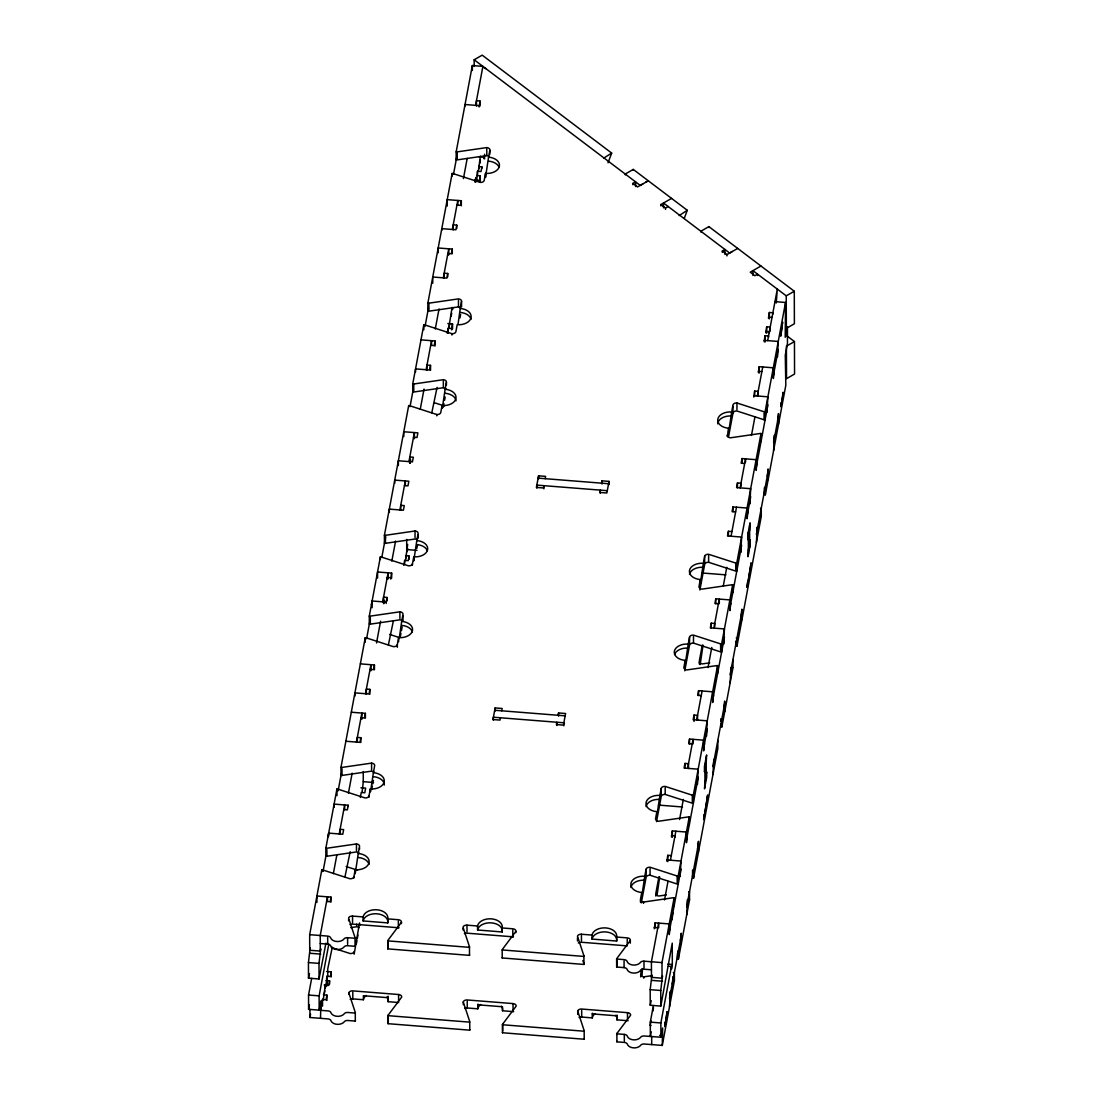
<?xml version="1.0" encoding="UTF-8"?>
<svg xmlns="http://www.w3.org/2000/svg" width="1103" height="1103" viewBox="0 0 1103 1103"><rect width="100%" height="100%" fill="white"/><g stroke="black" fill="none" stroke-linecap="round" stroke-linejoin="round"><path stroke-width="1.5" d="M474.193 66.442L474.166 59.769L482.204 55.15L611.669 153.083L608.029 162.789M625.332 174.881L625.291 174.66A3.599 1.806 59.5 0 1 625.222 174.026L633.274 169.421L687.279 210.287L684.232 218.491M325.385 987.888L325.426 984.524L323.344 999.125M452.754 307.503L452.644 309.612M480.356 160.059L480.232 160.845M666.97 1016.277L667.177 1011.616L664.944 1026.714L666.957 1012.264M703.879 814.965L703.659 819.612L707.726 794.973L703.893 818.964M747.31 582.839L747.089 587.499L751.115 562.875L747.324 586.851M781.048 402.609L781.062 406.621M603.575 158.225L611.669 153.083M309.722 950.262L310.164 947.932L308.44 962.561L308.495 978.14L319.057 978.981L319.015 963.402L320.725 948.773L320.297 951.089L309.722 950.262L309.667 934.668L321.814 869.798A3.557 2.344 -0.2 0 1 322.807 869.977L349.927 878.76A3.557 2.344 -0.2 0 0 353.884 876.72L355.194 869.757A12.423 8.176 -0.2 0 0 369.05 862.615A12.423 8.176 -0.2 0 0 358.241 853.501L359.537 846.539A3.543 2.344 -0.2 0 0 356.448 843.947L326.874 848.235A3.557 2.344 -0.2 0 1 325.84 848.248L325.868 856.259A3.557 2.344 -0.2 0 0 326.902 856.245L356.476 851.957A3.543 2.344 -0.2 0 1 358.833 852.84M325.84 848.248L336.939 788.976A3.557 2.344 -0.2 0 1 337.932 789.155L365.052 797.938A3.557 2.344 -0.2 0 0 369.009 795.897L370.318 788.935A12.423 8.176 -0.2 0 0 384.175 781.793A12.423 8.176 -0.2 0 0 373.365 772.693L374.662 765.73A3.543 2.344 -0.2 0 0 371.573 763.124L341.999 767.412A3.543 2.33 -0.2 0 1 340.965 767.426L340.992 775.45A3.543 2.33 -0.2 0 0 342.027 775.423L371.601 771.135A3.543 2.344 -0.2 0 1 374.358 772.417M340.965 767.426L365.258 637.672A3.557 2.344 -0.2 0 1 366.237 637.851L393.371 646.648A3.557 2.344 -0.2 0 0 397.328 644.593L398.638 637.631A12.423 8.176 -0.2 0 0 412.481 630.489A12.423 8.176 -0.2 0 0 401.671 621.389L402.981 614.426A3.543 2.344 -0.2 0 0 399.893 611.82L370.318 616.108A3.557 2.344 -0.2 0 1 369.284 616.136L369.312 624.146A3.557 2.344 -0.2 0 0 370.346 624.133L399.92 619.831A3.543 2.344 -0.2 0 1 402.278 620.713M369.284 616.136L380.383 556.863A3.557 2.344 -0.2 0 1 381.362 557.043L408.496 565.825A3.557 2.344 -0.2 0 0 412.453 563.785L413.763 556.822A12.423 8.176 -0.2 0 0 427.606 549.666A12.423 8.176 -0.2 0 0 416.796 540.567L418.106 533.604A3.543 2.344 -0.2 0 0 415.018 530.998L385.443 535.3A3.543 2.33 -0.2 0 1 384.409 535.313L384.437 543.324A3.543 2.33 -0.2 0 0 385.471 543.31L415.045 539.022A3.543 2.344 -0.2 0 1 417.403 539.891M384.409 535.313L408.689 405.559A3.571 2.358 -0.2 0 1 409.682 405.739L436.816 414.521A3.557 2.344 -0.2 0 0 440.773 412.481L442.069 405.518A12.423 8.176 -0.2 0 0 455.925 398.362A12.423 8.176 -0.2 0 0 445.116 389.262L446.412 382.3A3.543 2.344 -0.2 0 0 443.323 379.708L413.749 383.996A3.557 2.344 -0.2 0 1 412.729 384.009L412.756 392.02A3.557 2.344 -0.2 0 0 413.777 392.006L443.351 387.718A3.543 2.344 -0.2 0 1 446.108 389.001M412.729 384.009L423.814 324.737A3.571 2.358 -0.2 0 1 424.807 324.916L451.94 333.699A3.557 2.344 -0.2 0 0 455.897 331.658L457.194 324.696A12.423 8.176 -0.2 0 0 471.05 317.554A12.423 8.176 -0.2 0 0 460.241 308.454L461.537 301.477A3.543 2.344 -0.2 0 0 458.448 298.885L428.874 303.173A3.557 2.344 -0.2 0 1 427.854 303.187L427.881 311.198A3.557 2.344 -0.2 0 0 428.902 311.184L458.476 306.896A3.543 2.344 -0.2 0 1 460.337 307.434M427.854 303.187L452.133 173.433A3.557 2.344 -0.2 0 1 453.126 173.612L480.246 182.395A3.543 2.344 -0.2 0 0 484.217 180.354L485.513 173.392A12.423 8.176 -0.2 0 0 499.369 166.25A12.423 8.176 -0.2 0 0 488.56 157.15L489.856 150.187A3.543 2.344 -0.2 0 0 486.768 147.581L457.194 151.869A3.543 2.33 -0.2 0 1 456.173 151.883L456.187 159.907A3.543 2.33 -0.2 0 0 457.221 159.88L486.795 155.592A3.543 2.344 -0.2 0 1 489.153 156.474M456.173 151.883L472.332 65.532L482.893 66.373L475.6 105.35M327.963 836.901L328.68 833.123L342.771 834.24L343.64 829.594L340.11 829.318L340.138 834.323M371.408 604.789L372.125 600.997L386.215 602.114L387.084 597.481L383.554 597.192L383.582 603.548M323.096 871.136L325.936 855.914M338.138 790.741L341.268 773.989M366.582 638.775L370.029 620.355M381.886 556.946L385.65 536.844M410.013 406.649L413.156 389.911M425.013 326.488L428.488 307.93M453.485 174.384L457.262 154.199M320.518 1018.317L320.904 1000.862L319.167 1010.155L308.592 1009.314L308.55 995.03L311.653 978.416M339.241 833.965L344.674 804.942L344.688 809.519M356.448 742.085L361.867 713.062L361.894 719.17M365.493 693.718L370.925 664.709L370.939 670.817M382.686 601.838L388.118 572.829L388.132 578.937M399.879 509.958L405.311 480.949L405.325 485.527M408.937 461.606L414.37 432.583L414.383 438.691M426.13 369.726L431.563 340.703L431.576 345.28M443.323 277.832L448.756 248.823L448.769 254.931M452.368 229.479L457.8 200.47L457.814 205.048M333.34 873.659L336.829 855.073M348.396 793.25L352.16 773.148M376.523 642.966L380.59 621.196M383.885 603.562L384.506 600.28M391.827 561.124L395.591 541.035M410.137 463.329L410.757 460.034M420.271 409.172L424.035 389.069M435.271 329.011L439.035 308.909M463.425 178.589L467.203 158.405M308.592 1009.314L309.46 1004.668M316.933 902.406L316.919 895.994L331.01 897.111L330.142 901.744L326.612 901.468M334.112 807.313L334.112 804.101L348.203 805.231L347.335 809.864L343.805 809.588M357.331 742.25L357.317 737.438L360.833 737.714L359.964 742.36L345.873 741.244M351.305 712.221L365.396 713.338L364.528 717.984L360.998 717.708M366.375 693.884L366.361 689.072L369.877 689.361L369.009 693.994L354.918 692.877L354.932 696.09M360.35 663.868L374.441 664.985L373.572 669.631L370.056 669.342M390.779 579.089L391.634 573.105L377.543 571.988L377.571 578.096M427.013 370.084L426.999 365.079L430.515 365.355L429.646 370.001L415.555 368.885L415.569 371.89M420.988 339.862L435.078 340.979L434.21 345.625L430.694 345.349M444.206 278.204L444.192 273.199L447.721 273.475L446.839 278.121L432.748 277.005L432.776 283.113M438.194 252.794L438.181 247.982L452.271 249.099L451.403 253.745L447.887 253.469L447.887 254.807M453.264 229.851L453.236 224.833L456.766 225.122L455.897 229.755L441.807 228.638L441.807 230.251M447.253 206.04L447.239 199.629L461.33 200.746L460.461 205.392L456.932 205.103M479.129 106.963L479.998 100.993L476.468 100.718L476.496 106.053M673.354 972.556A3.557 2.344 -0.2 0 1 674.388 972.529L674.416 980.553L662.269 1045.423L644.276 1044.003A3.543 2.344 -0.2 0 0 640.664 1045.286A7.101 4.674 -0.2 0 1 633.439 1047.85A7.101 4.674 -0.2 0 1 627.373 1044.224A3.543 2.344 -0.2 0 0 624.339 1042.418L616.908 1041.825L616.88 1033.814A3.543 2.33 -0.2 0 1 617.156 1033.166L630.571 1015.27A3.557 2.344 -0.2 0 0 627.483 1012.664L581.681 1009.038A3.557 2.344 -0.2 0 0 577.724 1011.079L584.149 1030.547A3.543 2.344 -0.2 0 1 584.176 1031.222L584.204 1039.233L502.458 1032.753L502.43 1024.742A3.543 2.344 -0.2 0 1 502.706 1024.08L516.121 1006.198A3.557 2.344 -0.2 0 0 513.033 1003.592L467.231 999.966A3.557 2.344 -0.2 0 0 463.274 1002.007L469.713 1021.475A3.543 2.344 -0.2 0 1 469.726 1022.15L469.754 1030.161L388.022 1023.681L387.994 1015.656A3.543 2.344 -0.2 0 1 388.256 1015.008L401.685 997.112A3.557 2.344 -0.2 0 0 398.597 994.52L352.795 990.88A3.557 2.344 -0.2 0 0 348.838 992.921L355.263 1012.389A3.543 2.33 -0.2 0 1 355.29 1013.064L355.318 1021.088L347.886 1020.496A3.543 2.344 -0.2 0 0 344.881 1021.199L343.047 1022.922A7.101 4.674 -0.2 0 1 331.741 1022.026L330.597 1020.068A3.543 2.344 -0.2 0 0 327.949 1018.91L309.957 1017.49L310.577 1014.126M325.923 943.162L319.057 978.981M319.167 1010.155L319.112 995.857L328.763 944.361M344.922 877.064L350.189 851.654M388.366 644.952L393.316 621.21M431.797 412.825L437.064 387.415M474.979 182.119L475.848 177.473L475.862 182.064M323.386 994.837L326.915 995.113L326.047 999.759L322.517 999.483L320.49 1010.307L327.922 1010.899A3.543 2.344 -0.2 0 1 330.569 1012.058L331.713 1014.015A7.101 4.674 -0.2 0 0 343.019 1014.912L344.853 1013.188A3.543 2.344 -0.2 0 1 347.859 1012.485L355.29 1013.064M326.088 985.53L326.86 976.265L330.39 976.541L331.258 971.895L326.557 971.522M332.306 947.201L327.729 968.944L327.756 976.582M360.336 797.441L361.26 792.505L364.776 792.781L365.644 788.135L360.943 787.763M363.328 781.407L362.142 791.871M403.767 565.315L404.691 560.379L408.22 560.655L409.089 556.022L405.959 555.774M407.669 544.455L405.573 559.745M447.211 333.189L448.135 328.267L451.651 328.542L452.533 323.896L447.832 323.524M452.023 307.503L448.783 328.267L449.624 324.406M476.744 180.52L477.516 171.255L481.046 171.53L481.914 166.884L478.785 166.636M324.268 993.996L324.875 990.784M405.876 558.132L406.483 554.906M407.09 551.693L407.683 548.467M451.127 316.34L451.734 313.114M478.702 169.007L479.322 165.671M326.502 986.358L327.136 982.994M326.074 980.526L329.59 980.801L328.722 985.448L324.185 985.089M479.378 181.761L480.246 175.791L476.717 175.501M355.207 873.769L358.241 853.501M370.58 791.596L373.365 772.693M399.231 638.554L401.671 621.389M416.796 540.567L413.777 560.82L413.763 556.822M442.344 408.165L445.116 389.262M458.076 324.061L460.241 308.454M488.56 157.15L485.527 177.404L485.513 173.392M371.766 789.362L372.373 786.136M372.8 783.792L373.434 780.441M400.389 636.445L400.982 633.219M401.437 630.819L402.154 626.959M416.879 548.329L417.568 544.634M443.309 407.076L443.93 403.726M444.564 400.375L445.185 397.025M460.006 317.885L460.627 314.534M354.146 954.192L359.481 922.963M356.324 943.92L356.903 940.818M357.344 938.501L357.992 935.013M501.741 710.815L502.168 708.484L495.123 707.933L492.958 719.528L500.004 720.094L500.431 717.777M545.185 478.688L545.613 476.372L538.567 475.807L536.389 487.416L543.448 487.967L543.876 485.651L543.889 488.85M558.104 715.282L558.545 712.952L565.591 713.517L563.412 725.126L556.367 724.561L556.808 722.244L556.822 725.443M601.549 483.155L601.99 480.839L609.035 481.391L609.035 484.603M609.035 481.391L606.857 493L599.811 492.448L600.253 490.118L600.253 493.331M641.312 902.93L646.124 877.285A3.543 2.344 -0.2 0 1 650.081 875.244L677.201 884.027A3.557 2.344 -0.2 0 0 678.193 884.206L678.166 876.196A3.557 2.344 -0.2 0 1 677.173 876.016L650.053 867.234A3.543 2.344 -0.2 0 0 646.096 869.274L644.786 876.237A12.423 8.176 -0.2 0 0 630.944 883.379A12.423 8.176 -0.2 0 0 641.753 892.479L640.443 899.441A3.543 2.344 -0.2 0 0 643.532 902.047L673.106 897.759A3.557 2.344 -0.2 0 1 674.14 897.745L674.167 905.756M656.533 821.611L661.249 796.463A3.543 2.344 -0.2 0 1 665.206 794.422L692.326 803.205A3.557 2.344 -0.2 0 0 693.318 803.384L693.291 795.373A3.557 2.344 -0.2 0 1 692.298 795.194L665.178 786.411A3.543 2.344 -0.2 0 0 661.221 788.452L659.911 795.415A12.423 8.176 -0.2 0 0 646.068 802.557A12.423 8.176 -0.2 0 0 656.878 811.656L655.568 818.633A3.543 2.344 -0.2 0 0 658.656 821.225L688.231 816.937A3.557 2.344 -0.2 0 1 689.265 816.923L689.292 824.934M684.756 670.817L689.554 645.158A3.543 2.344 -0.2 0 1 693.511 643.118L720.645 651.901A3.557 2.344 -0.2 0 0 721.638 652.08L721.61 644.069A3.557 2.344 -0.2 0 1 720.617 643.89L693.484 635.107A3.543 2.344 -0.2 0 0 689.527 637.148L688.231 644.111A12.423 8.176 -0.2 0 0 674.374 651.253A12.423 8.176 -0.2 0 0 685.184 660.366L683.888 667.329A3.543 2.344 -0.2 0 0 686.976 669.921L716.55 665.633A3.557 2.344 -0.2 0 1 717.57 665.619L717.598 673.63M699.881 589.995L704.679 564.35A3.543 2.344 -0.2 0 1 708.636 562.296L735.77 571.092A3.557 2.344 -0.2 0 0 736.763 571.271L736.735 563.247A3.557 2.344 -0.2 0 1 735.742 563.068L708.609 554.285A3.543 2.344 -0.2 0 0 704.652 556.326L703.356 563.288A12.423 8.176 -0.2 0 0 689.499 570.444A12.423 8.176 -0.2 0 0 700.308 579.544L699.012 586.506A3.543 2.344 -0.2 0 0 702.101 589.112L731.675 584.811A3.557 2.344 -0.2 0 1 732.695 584.797L732.723 592.807M727.332 436.54L728.628 428.24A12.423 8.176 -0.2 0 1 717.819 419.14A12.423 8.176 -0.2 0 1 731.675 411.998L732.971 405.035A3.543 2.344 -0.2 0 1 736.928 402.981L764.062 411.777A3.557 2.344 -0.2 0 0 765.055 411.957L765.068 419.967A3.557 2.344 -0.2 0 1 764.089 419.788L736.956 411.005A3.543 2.344 -0.2 0 0 732.999 413.046L728.6 436.512M644.786 876.237L641.767 896.491L641.753 892.479M659.911 795.415L656.892 815.668L656.878 811.656M688.231 644.111L685.197 664.364L685.184 660.366M703.356 563.288L700.322 583.542L700.308 579.544M731.675 411.998L728.642 432.252L728.628 428.24M641.643 969.206L640.691 974.239A3.543 2.344 -0.2 0 0 643.78 976.844L651.184 975.769M658.96 876.664L655.816 893.416A3.543 2.344 -0.2 0 0 658.905 896.022L666.309 894.947M702.28 645.131L699.261 661.304A3.543 2.344 -0.2 0 0 702.349 663.896L709.739 662.834M642.525 968.572L642.029 975.286M659.677 876.926L657.154 894.478M703.038 645.186L700.157 664.668M654.272 928.795L655.141 922.811L669.231 923.928L669.273 934.613L670.128 927.306M666.915 861.278L667.77 855.308L671.3 855.583M671.465 836.915L672.334 830.931L686.424 832.048L686.466 842.733L687.321 835.426M688.506 768.515L688.493 763.703L684.963 763.428L684.094 768.06L698.199 769.177L697.358 784.509L697.358 781.834M704.514 743.532L703.659 750.853L703.617 740.168L689.527 739.051L688.658 743.698L692.188 743.973M697.565 720.149L697.537 715.337L694.021 715.061L693.153 719.707L707.244 720.824L706.416 736.156L706.403 733.481M713.572 695.18L712.703 702.487L712.676 691.815L698.585 690.685L697.716 695.331L701.232 695.607M714.744 626.807L714.744 623.457L711.214 623.181L710.346 627.828L724.437 628.944L723.609 644.276L723.596 641.601M730.765 603.3L729.91 610.607L729.869 599.922L715.778 598.805L714.909 603.451L718.425 603.727M731.937 531.577L728.407 531.301L727.539 535.948L741.63 537.064L740.802 552.382L740.789 549.721M747.958 511.42L747.103 518.727L747.062 508.042L732.971 506.925L732.102 511.571L735.618 511.847M740.995 486.423L740.982 483.224L737.466 482.949L736.597 487.581L750.688 488.698L749.847 504.03L749.847 501.355M757.003 463.053L756.148 470.374L756.12 459.689L742.016 458.572L741.147 463.219L744.677 463.494M753.79 397.039L754.659 391.069L758.175 391.344L758.188 396.349M758.354 372.662L759.222 366.692L773.313 367.809L773.341 378.494L774.209 371.173M764.145 341.682L765.013 335.698L768.543 335.974L768.543 337.311M765.813 332.775L766.682 326.805L770.197 327.081L770.211 331.093M768.501 318.464L769.356 312.494L772.886 312.769L772.886 314.107M670.431 860.23L675.863 831.207M687.624 768.35L693.056 739.327L693.07 743.905M696.669 719.983L702.101 690.974M713.875 628.103L719.294 599.094L719.308 603.672M731.068 536.223L736.501 507.215M740.113 487.871L745.545 458.848L745.559 461.909M757.306 395.991L762.738 366.968M767.674 340.62L777.312 289.096L776.236 303.022M664.53 899.924L668.004 881.338M679.572 819.515L683.336 799.413M708.016 667.549L711.78 647.461M723.334 585.721L726.78 567.3M751.46 435.437L754.907 417.017M660.807 1006.088L660.766 990.508L662.476 975.879L662.048 978.196L651.473 977.355L651.914 975.038L650.191 989.667L650.246 1005.247L660.807 1006.088L672.251 943.148L672.32 964.518L671.451 969.151L671.437 966.476L668.418 966.242M651.211 1031.774L650.343 1036.42L650.301 1022.123L653.403 1005.509M651.046 1020.813L650.177 1025.459L651.06 1025.528M652.852 1011.148L653.514 1007.659M662.048 978.196L661.993 962.616L674.14 897.745M678.166 876.196L689.265 816.923M693.291 795.373L717.57 665.619M721.61 644.069L732.695 584.797M736.735 563.247L761.015 433.493A3.571 2.358 -0.2 0 0 759.995 433.52L730.42 437.808A3.543 2.344 -0.2 0 1 727.318 435.202M765.055 411.957L785.543 302.47L774.968 301.629M669.259 931.938L681.02 869.081M686.452 840.059L698.227 777.201M703.645 748.179L707.271 728.835M712.703 699.826L724.464 636.955M729.896 607.946L741.657 545.075M747.089 516.066L750.716 496.722M756.134 467.7L767.909 404.842M773.341 375.82L778.263 349.472M787.087 327.274L785.212 337.325L785.543 302.47M704.9 769.577L704.472 771.893L704.445 766.557L706.623 754.948L706.21 762.614M748.344 537.451L747.903 539.781L747.889 534.431L750.068 522.822L749.64 530.488M704.941 781.145L704.527 788.81L706.692 777.201L706.678 771.866L706.237 774.182M748.385 549.032L747.958 556.698L750.137 545.089L750.123 539.739L749.682 542.069M616.88 1033.814L624.312 1034.407A3.543 2.344 -0.2 0 1 627.345 1036.213A7.101 4.674 -0.2 0 0 633.412 1039.839A7.101 4.674 -0.2 0 0 640.636 1037.261A3.543 2.344 -0.2 0 1 644.249 1035.979L660.918 1037.247L660.862 1022.964L671.437 966.476M660.918 1037.247L662.655 1027.968L662.269 1045.423M669.48 998.725L681.254 935.854M686.673 906.845L698.447 843.974M712.924 766.599L724.685 703.742M730.117 674.719L741.878 611.862M756.368 534.486L768.129 471.615M773.561 442.606L778.497 416.258M677.449 958.824A3.557 2.344 -0.2 0 0 678.442 959.003L689.54 899.731L689.513 891.72A3.557 2.344 -0.2 0 0 688.741 891.707M692.574 878.002A3.543 2.33 -0.2 0 0 693.566 878.181L717.846 748.427L717.832 740.416M720.893 726.698A3.557 2.344 -0.2 0 0 721.886 726.877L732.971 667.605L732.957 659.594M736.018 645.889A3.543 2.33 -0.2 0 0 737.011 646.055L761.291 516.314L761.263 508.29A3.557 2.344 -0.2 0 0 760.491 508.29M764.338 494.585A3.557 2.344 -0.2 0 0 765.33 494.764L785.819 385.278L785.267 355.125L787.459 343.405L787.432 326.667M478.426 170.51L480.398 156.212M308.495 978.14L309.474 973.563M650.246 1005.247L651.225 1000.669M679.145 215.581L687.279 210.287M482.797 66.938L486.051 68.744M309.667 934.668L327.674 936.102A3.543 2.344 -0.2 0 1 330.321 937.26L331.465 939.218A7.101 4.674 -0.2 0 0 342.771 940.114L344.605 938.391A3.543 2.344 -0.2 0 1 347.597 937.688L355.028 938.267A3.543 2.33 -0.2 0 0 355.014 937.591L348.589 918.123A3.557 2.344 -0.2 0 1 352.546 916.083L363.108 916.924A12.423 8.176 -0.2 0 1 376.964 909.782A12.423 8.176 -0.2 0 1 387.773 918.882L398.348 919.723A3.557 2.344 -0.2 0 1 401.437 922.315L388.008 940.211A3.543 2.344 -0.2 0 0 387.746 940.873L387.773 948.883L469.506 955.363L469.451 946.677L463.026 927.209A3.557 2.344 -0.2 0 1 466.983 925.169L477.558 925.996A12.423 8.176 -0.2 0 1 491.414 918.854A12.423 8.176 -0.2 0 1 502.223 927.954L512.785 928.795A3.557 2.344 -0.2 0 1 515.873 931.401L515.887 932.738M515.873 931.401L502.458 949.283A3.543 2.344 -0.2 0 0 502.182 949.945L502.21 957.955L583.956 964.436L583.901 955.75L577.476 936.282A3.557 2.344 -0.2 0 1 581.433 934.241L592.008 935.082A12.423 8.176 -0.2 0 1 605.85 927.926A12.423 8.176 -0.2 0 1 616.66 937.04L627.235 937.867A3.557 2.344 -0.2 0 1 630.323 940.473L630.337 943.148M630.323 940.473L616.908 958.369A3.557 2.344 -0.2 0 0 616.632 959.017L616.66 967.028L624.091 967.621A3.543 2.344 -0.2 0 1 627.124 969.427A7.101 4.674 -0.2 0 0 633.191 973.053A7.101 4.674 -0.2 0 0 640.416 970.488A3.543 2.344 -0.2 0 1 644.014 969.206L651.446 969.785M642.925 183.87L637.575 186.945L632.915 183.415L635.59 181.885L635.604 186.559M752.935 275.447L752.922 270.649L786.246 295.852L786.356 328.377L794.394 323.758L794.284 291.233L708.884 226.625L700.846 231.244M645.613 182.326L648.288 180.795L640.25 185.401L474.166 59.769M660.849 205.889L660.849 204.551L671.562 198.402M665.509 209.405L665.495 208.067L668.184 206.537M722.313 252.38L722.313 251.057L724.988 249.512L725.002 254.517M726.974 255.91L726.96 254.572L737.686 248.423M732.323 251.498L729.648 253.028L663.523 203.007L663.537 207.819M760.96 266.03L750.247 272.179L754.893 275.709L757.582 274.164L757.582 275.502M786.246 295.852L794.284 291.233M794.45 341.572L786.411 346.177L786.522 378.66L794.56 374.041L794.45 341.572L786.467 335.533M350.809 927.609L356.724 926.754A3.543 2.344 -0.2 0 1 359.095 927.637M479.129 105.64L465.039 104.509L465.039 106.122M479.019 156.847L483.721 157.219L483.721 158.556M474.676 180.051L479.378 180.423M768.488 317.126L772.017 317.402M765.813 331.438L769.329 331.727L769.342 333.065M764.145 340.344L778.235 341.461L777.408 356.793L777.394 354.118M758.354 371.339L761.87 371.614M753.79 395.701L767.881 396.818L767.04 412.15L767.04 409.475M413.487 437.229L417.017 437.505L417.885 432.859L403.795 431.742L403.808 436.554M538.126 478.123L608.594 483.721M607.298 490.683L536.83 485.099L536.844 488.146M404.443 485.582L407.972 485.871L408.841 481.225L394.736 480.108L394.75 483.307M417.003 550.369L406.717 549.556L406.69 539.395M701.935 572.967L725.912 574.87M390.765 577.751L387.25 577.462L387.25 578.799M494.695 710.249L565.15 715.833M373.559 782.482L363.287 781.669L363.245 771.521M658.491 805.08L682.467 806.982M671.465 835.578L674.995 835.853L674.995 837.191M666.901 859.94L680.992 861.057L680.165 876.389L680.151 873.714M654.272 927.458L657.802 927.733M363.108 916.924L363.121 920.936L387.787 922.894L387.773 918.882M477.558 925.996L477.571 930.008L502.237 931.966L502.223 927.954M592.008 935.082L592.021 939.08L616.674 941.038L616.66 937.04M399.01 927.83A3.557 2.344 -0.2 0 0 398.376 927.733L352.574 924.107A3.557 2.344 -0.2 0 0 349.954 924.59M513.446 936.902A3.557 2.344 -0.2 0 0 512.812 936.805L467.01 933.179A3.557 2.344 -0.2 0 0 464.391 933.662M387.746 940.873L469.478 947.353A3.543 2.344 -0.2 0 0 469.451 946.677M502.182 949.945L583.928 956.425A3.543 2.344 -0.2 0 0 583.901 955.75M616.632 959.017L624.064 959.61A3.543 2.344 -0.2 0 1 627.097 961.416A7.101 4.674 -0.2 0 0 633.163 965.042A7.101 4.674 -0.2 0 0 640.388 962.478A3.543 2.344 -0.2 0 1 643.987 961.182L661.993 962.616M667.784 964.146L672.32 964.518M320.27 943.52L327.701 944.113A3.543 2.344 -0.2 0 1 330.349 945.271L331.493 947.229A7.101 4.674 -0.2 0 0 342.799 948.125L344.632 946.402A3.543 2.344 -0.2 0 1 347.624 945.698L355.056 946.291L355.014 937.591M310.177 953.282L320.752 954.123M651.928 980.388L662.503 981.215M308.44 962.561L319.015 963.402M650.191 989.667L660.766 990.508M398.624 1002.53L388.049 1001.689L388.035 997.691L363.37 995.733L363.383 999.732L352.822 998.904A3.557 2.344 -0.2 0 0 350.202 999.387M464.639 1008.459A3.557 2.344 -0.2 0 1 467.258 1007.977L477.833 1008.818L477.82 1004.805L502.485 1006.763L502.499 1010.762L513.06 1011.603A3.557 2.344 -0.2 0 1 513.695 1011.699M579.089 1017.531A3.557 2.344 -0.2 0 1 581.708 1017.049L592.283 1017.89L592.27 1013.878L616.922 1015.835L616.935 1019.848L627.51 1020.689A3.557 2.344 -0.2 0 1 628.145 1020.771M308.55 995.03L319.112 995.857M650.301 1022.123L660.862 1022.964M659.594 1035.427L662.241 1035.634M387.994 1015.656L469.726 1022.15M502.43 1024.742L584.176 1031.222M434.637 402.816L444.206 405.918M389.593 634.418L399.355 637.575M346.163 866.531L357.482 870.198M331.396 947.477L350.189 953.557A3.557 2.344 -0.2 0 0 354.146 951.517M660.849 204.551L665.495 208.067M722.313 251.057L726.96 254.572M582.853 960.52L583.928 963.76A3.543 2.344 -0.2 0 1 583.956 964.436M700.943 232.071L700.901 231.864A3.557 1.751 60 0 1 700.819 231.23M708.981 227.466L708.939 227.246A3.599 1.779 60 0 1 708.898 226.639M633.37 170.262L633.274 169.421M782.84 393.04L782.854 397.052M778.511 424.269L778.484 413.584L777.615 420.891M774.43 437.96L774.416 435.285L773.589 450.617M769.356 312.494L769.384 318.836M768.157 479.626L768.115 468.94L767.261 476.262M766.682 326.805L766.695 333.147M765.013 335.698L765.041 342.04M765.303 486.74L765.33 494.764M764.062 413.115L764.089 419.788M764.31 487.898L764.338 493.248M761.015 433.493L761.042 441.517M759.222 366.692L759.236 373.035M757.237 529.84L757.223 527.165L756.396 542.497M754.659 391.069L754.673 396.074M750.936 563.495L750.95 567.507M749.626 525.166L749.695 547.433M748.317 532.129L748.399 554.395M742.016 458.572L742.043 463.384M741.905 619.872L741.878 609.187L741.009 616.494M737.466 482.949L737.48 487.747M736.928 402.981L736.956 409.668M737.011 646.055L736.983 638.044A3.543 2.33 -0.2 0 1 736.225 637.934M735.742 563.068L735.77 569.755M736.004 641.215L736.018 644.552M732.971 406.359L732.999 413.046M732.971 506.925L732.985 511.737M731.951 666.295L731.951 667.632A3.557 2.344 -0.2 0 1 732.971 667.605M730.986 670.086L730.986 667.412L730.145 682.743M728.407 531.301L728.421 536.113M724.712 711.752L724.685 701.067L723.816 708.374M721.886 726.877L721.858 718.866A3.557 2.344 -0.2 0 1 720.866 718.687L720.879 721.362M720.617 643.89L720.645 650.577M720.893 724.037L720.893 725.374M715.778 598.805L715.792 603.824M713.793 761.966L713.779 759.291L712.952 774.623M711.214 623.181L711.228 628.186M708.622 555.622L708.636 562.296M707.492 795.621L707.506 799.62M706.182 757.292L706.265 779.545M704.652 556.326L704.679 563.013M704.886 764.255L704.955 786.508M699.261 662.641L699.274 663.978M698.585 690.685L698.599 695.497M698.475 851.999L698.433 841.313L697.579 848.621M694.021 715.061L694.035 721.472M693.497 636.445L693.511 643.118M693.539 870.17L693.566 878.181M692.298 795.194L692.326 801.867M692.56 869.991L692.574 876.664M689.527 637.148L689.554 643.821M689.527 739.051L689.54 743.863M687.541 902.199L687.541 899.524L686.7 914.856M684.963 763.428L684.991 768.226M681.282 943.878L681.24 933.193L680.386 940.501M678.442 959.003L678.414 950.993A3.557 2.344 -0.2 0 1 677.918 950.924M677.173 876.016L677.201 882.69M677.435 953.475L677.449 957.487M673.381 979.23L673.381 980.567A3.557 2.344 -0.2 0 1 674.416 980.553M672.885 912.595L672.017 919.916L672.017 917.241M673.106 979.381L673.092 976.706L672.237 984.028M672.334 830.931L672.361 837.274M670.348 994.079L670.348 991.418L669.507 1006.736M667.77 855.308L667.798 861.65M665.178 787.749L665.206 794.422M665.137 1021.943L665.15 1025.942M661.221 788.452L661.235 795.125M658.684 927.664L658.67 923.087L651.418 961.775L651.473 977.355M655.83 894.754L655.83 896.091M655.141 922.811L655.154 927.816M651.68 1036.42L651.708 1044.582M650.053 868.557L650.081 875.244M646.096 869.274L646.11 875.947M643.987 961.182L644.014 967.869M643.532 902.047L643.532 903.385M643.78 976.844L643.794 978.182M640.443 900.779L640.457 902.116M640.705 975.576L640.705 976.913M632.915 183.415L632.915 184.752M627.235 939.205L627.262 945.891L581.46 942.252A3.557 2.344 -0.2 0 0 578.317 943.065M627.483 1012.664L627.51 1019.351M624.064 960.947L624.091 967.621M624.312 1034.407L624.339 1041.08M616.908 959.707L616.935 966.38A3.557 2.344 -0.2 0 0 616.66 967.028M617.156 1033.166L617.156 1034.504M601.99 480.839L601.99 484.038M581.433 934.241L581.46 940.914M581.681 1010.376L581.708 1017.049M577.476 937.619L577.489 940.956M577.724 1011.079L577.738 1014.415M563.867 725.857L563.854 722.796L493.386 717.212L493.399 720.273M558.545 712.952L558.559 716.164M538.567 475.807L538.581 479.019M512.798 930.132L512.812 936.805M513.033 1003.592L513.06 1010.265M502.706 1024.08L502.734 1030.767M495.123 707.933L495.137 711.132M489.856 150.187L489.87 154.186M486.768 148.919L486.795 155.592M484.589 154.241L484.617 158.915M481.914 166.884L481.914 168.221M479.998 100.993L480.012 105.998M480.205 160.941L480.219 162.954M480.246 175.791L480.26 182.133M477.516 171.255L477.53 174.591M472.332 65.532L472.346 70.468M466.983 925.169L467.01 931.842M467.245 1001.29L467.258 1007.977M461.33 200.746L461.344 205.751M461.537 301.477L461.564 306.827M463.039 928.547L463.039 929.884M463.274 1002.007L463.288 1004.668M458.462 300.223L458.476 306.896M457.194 151.869L457.221 158.556M456.766 225.122L456.78 228.459M452.133 173.433L452.147 176.108M452.271 249.099L452.285 253.773M452.533 323.896L452.547 328.901M451.94 333.699L451.94 335.036M451.651 328.542L451.665 329.88M448.135 328.267L448.149 333.271M447.721 273.475L447.721 276.812M446.412 382.3L446.425 384.975M443.337 381.031L443.351 387.718M442.069 405.518L442.082 407.517M436.816 414.521L436.816 415.859M435.078 340.979L435.092 345.997M430.515 365.355L430.542 370.36M428.874 303.173L428.902 309.846M423.814 324.737L423.842 329.742M418.106 534.941L418.12 538.278M415.018 530.998L415.031 537.685M413.749 383.996L413.777 390.669M412.453 563.785L412.453 565.122M409.82 463.37L409.806 456.959L413.322 457.235L412.453 461.881L398.362 460.764L398.376 465.576M409.089 556.022L409.103 559.221M404.691 560.379L404.704 563.592M402.981 615.764L402.995 621.099M400.761 510.124L400.747 505.312L404.277 505.601L403.408 510.234L389.318 509.117L389.318 512.33M401.437 922.315L401.437 923.652M399.893 611.82L399.906 618.507M398.638 637.631L398.652 641.643M397.328 644.593L397.342 647.268M398.348 921.06L398.376 927.733M398.597 994.52L398.61 1001.193M391.634 573.105L391.662 578.11M387.084 597.481L387.084 600.818M388.022 941.548L388.035 948.222A3.543 2.344 -0.2 0 0 387.773 948.883M388.256 1015.008L388.284 1021.681M386.215 602.114L386.215 603.451M385.443 536.623L385.471 543.31M380.383 556.863L380.383 559.524M374.441 664.985L374.455 669.797M372.125 600.997L372.138 607.684M371.573 763.124L371.601 769.797M370.318 617.446L370.346 624.133M369.877 689.361L369.905 694.159M370.318 788.935L370.332 791.609M369.009 795.897L369.022 797.235M365.258 637.672L365.272 642.18M365.396 713.338L365.41 718.15M360.833 737.714L360.846 742.526M359.537 847.876L359.55 849.213M359.799 924.011L359.799 925.348M356.448 843.947L356.476 850.62M356.71 924.08L356.724 925.417M355.194 869.757L355.207 872.432M353.884 876.72L353.898 878.057M352.546 916.083L352.56 922.77M352.795 992.217L352.822 998.904M348.203 805.231L348.203 806.555M348.589 919.461L348.589 920.798M348.838 992.921L348.838 994.258M347.597 937.688L347.624 944.361M341.999 768.75L342.027 775.423M337.932 789.155L337.932 790.493M336.939 788.976L336.966 795.663M331.01 897.111L331.024 902.116M331.258 971.895L331.272 976.913M329.59 980.801L329.604 984.138M328.68 833.123L328.694 836.171M327.494 901.399L327.481 896.822L320.242 935.509L320.297 951.089M327.674 937.44L327.701 944.113M326.874 849.572L326.902 856.245M326.86 976.265L326.888 984.276M326.915 995.113L326.929 1000.462M323.372 998.835L323.372 1000.173M322.807 869.977L322.807 871.315M322.517 999.483L322.545 1006.157M321.814 869.798L321.814 871.797M309.929 1009.328L309.957 1017.49M760.519 516.301A3.557 2.344 -0.2 0 1 761.291 516.314M617.018 1015.105A12.423 8.176 -0.2 0 1 616.922 1015.835M592.27 1013.878A12.423 8.176 -0.2 0 1 592.449 1013.161M592.283 1017.89A12.423 8.176 -0.2 0 1 595.124 1013.602M615.764 1015.243A12.423 8.176 -0.2 0 1 616.935 1019.848M584.176 1038.557A3.543 2.344 -0.2 0 1 584.204 1039.233M502.458 1032.753A3.543 2.344 -0.2 0 1 502.734 1032.105M477.82 1004.805A12.423 8.176 -0.2 0 1 478.013 1004.075M477.833 1008.818A12.423 8.176 -0.2 0 1 480.674 1004.53M501.313 1006.157A12.423 8.176 -0.2 0 1 502.499 1010.762M469.74 1029.485A3.543 2.344 -0.2 0 1 469.754 1030.161M388.022 1023.681A3.543 2.344 -0.2 0 1 388.284 1023.019M363.383 999.732A12.423 8.176 -0.2 0 1 366.224 995.444M386.877 997.084A12.423 8.176 -0.2 0 1 388.049 1001.689M388.104 996.188A12.423 8.176 -0.2 0 1 388.035 997.691M355.29 1020.413A3.543 2.33 -0.2 0 1 355.318 1021.088M616.908 1041.825A3.543 2.33 -0.2 0 1 617.087 1041.329M688.768 899.731A3.557 2.344 -0.2 0 1 689.54 899.731M717.75 423.883A12.423 8.176 -0.2 0 1 731.689 415.996M488.574 161.148A12.423 8.176 -0.2 0 1 499.066 167.201M460.254 312.452A12.423 8.176 -0.2 0 1 471.009 319.277M445.129 393.275A12.423 8.176 -0.2 0 1 456.008 400.885M373.365 776.691A12.423 8.176 -0.2 0 1 384.271 785.06M358.241 857.514A12.423 8.176 -0.2 0 1 368.995 864.338M630.944 887.391A12.423 8.176 -0.2 0 1 644.8 880.235M646.068 806.569A12.423 8.176 -0.2 0 1 659.925 799.427M502.21 957.955A3.543 2.344 -0.2 0 1 502.389 957.459M469.478 954.688A3.543 2.344 -0.2 0 1 469.506 955.363M355.042 945.616A3.543 2.33 -0.2 0 1 355.056 946.291M363.121 920.936A12.423 8.176 -0.2 0 1 376.978 913.794A12.423 8.176 -0.2 0 1 387.787 922.894M477.571 930.008A12.423 8.176 -0.2 0 1 491.428 922.866A12.423 8.176 -0.2 0 1 502.237 931.966M592.021 939.08A12.423 8.176 -0.2 0 1 605.864 931.938A12.423 8.176 -0.2 0 1 616.674 941.038M416.81 544.579A12.423 8.176 -0.2 0 1 427.316 550.618M401.685 625.387A12.423 8.176 -0.2 0 1 412.439 632.226M674.581 654.534A12.423 8.176 -0.2 0 1 688.244 648.123M689.513 574.442A12.423 8.176 -0.2 0 1 703.369 567.3M783.185 393.206L781.034 406.717L783.089 392.296L783.185 393.206M782.592 322.255L780.8 335.932L782.592 322.255"/></g></svg>
